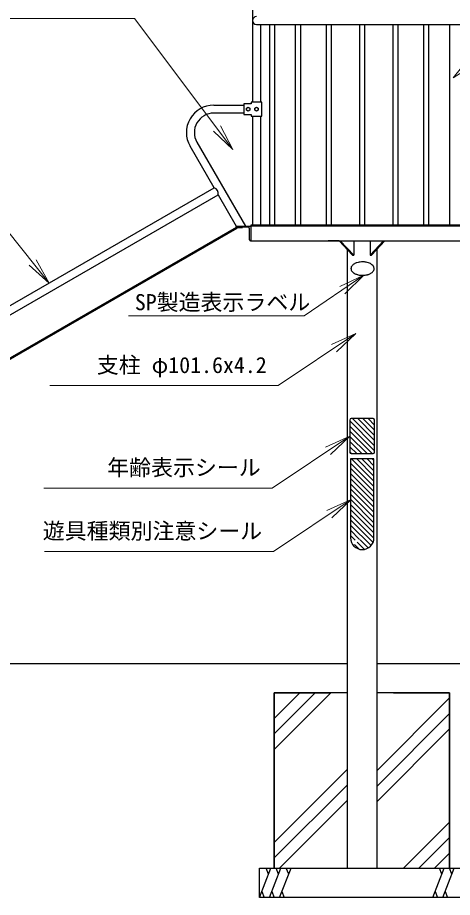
# Model space of a CAD drawing. Units: millimetres at full size, sheet at 1:30; details may follow other scales. Extents: x 450 to 12150, y 450 to 8460.
# Drawn here: x 3736 to 5223, y 2621 to 5631 of the extents above; entities that cross this region are included whole.
import ezdxf
from ezdxf.enums import TextEntityAlignment as Align

# ---------------------------------------------------------------- set-up
doc = ezdxf.new("R2010")
doc.units = ezdxf.units.MM
doc.header["$LTSCALE"] = 30
doc.layers.add('D-STR-HTXT\u3000旗上げ', color=7, linetype='Continuous', lineweight=13)
doc.layers.add('D-STR\u3000構造物外形線', color=1, linetype='Continuous', lineweight=25)
doc.styles.add('ＭＳ ゴシック', font='')
doc.styles.get('ＭＳ ゴシック').set_extended_font_data('MS Gothic')

# ---------------------------------------------------------------- blocks, each defined once
blk = doc.blocks.new('open_arrow')
at = {"color": 0, "linetype": 'Continuous', "lineweight": -2}
blk.add_lwpolyline([(7.5, 1.25), (0, 0), (7.5, -1.25)], dxfattribs=at)

msp = doc.modelspace()

# ---------------------------------------------------------------- linework, layer by layer
at = {"layer": 'D-STR-HTXT\u3000旗上げ'}
for points in [[(4471.91, 5180.51), (4135.14, 5627.94), (4123.14, 5627.94), (3495.54, 5627.94), (3809.34, 5627.94)], [(3843.41, 4723.06), (3558.14, 5081.34), (3546.14, 5081.34), (2777.54, 5081.34), (3161.84, 5081.34)], [(4920.36, 4749.85), (4715.5, 4610.85), (4703.5, 4610.85), (4114.7, 4610.85), (4519.04, 4610.85)], [(4892.32, 4550.41), (4626.32, 4372.21), (4614.32, 4372.21), (3845.66, 4372.21), (4229.99, 4372.21)], [(4871.85, 4199.71), (4605.85, 4021.51), (4593.85, 4021.51), (3825.58, 4021.51), (4209.72, 4021.51)], [(4876.65, 3982.78), (4610.65, 3804.58), (4598.65, 3804.58), (3828.09, 3804.58), (4213.37, 3804.58)]]:
    msp.add_lwpolyline(points, dxfattribs=at)
at = {"layer": 'D-STR\u3000構造物外形線'}
for p, q in [((4539.28, 5871.4), (4539.28, 5341.8)), ((4552.88, 5607.8), (5273.67, 5607.8)), ((4566.48, 5607.8), (4566.48, 5341.8)), ((4596.87, 5607.8), (4596.87, 4921.4)), ((4614.17, 5607.8), (4614.17, 4921.4)), ((4685.47, 5607.8), (4685.47, 4921.4)), ((4702.77, 5607.8), (4702.77, 4921.4)), ((4790.72, 5607.8), (4790.72, 4921.4)), ((4808.02, 5607.8), (4808.02, 4921.4)), ((4904.63, 5607.8), (4904.63, 4921.4)), ((4921.93, 5607.8), (4921.93, 4921.4)), ((5018.53, 5607.8), (5018.53, 4921.4)), ((5035.83, 5607.8), (5035.83, 4921.4)), ((5123.78, 5607.8), (5123.78, 4921.4)), ((5141.08, 5607.8), (5141.08, 4921.4)), ((5212.39, 5607.8), (5212.39, 4921.4)), ((4406.61, 5331.8), (4509.28, 5331.8)), ((4509.28, 5336.8), (4509.28, 5299.6)), ((4534.28, 5336.8), (4509.28, 5336.8)), ((4571.48, 5341.8), (4534.28, 5341.8)), ((4534.28, 5341.8), (4534.28, 5336.8)), ((4571.48, 5294.6), (4571.48, 5341.8)), ((4509.28, 5304.6), (4406.61, 5304.6)), ((4509.28, 5299.6), (4534.28, 5299.6)), ((4518.28, 5321.67), (4524.28, 5325.13)), ((4518.28, 5321.67), (4524.28, 5325.13)), ((4518.28, 5314.74), (4518.28, 5321.67)), ((4518.28, 5314.74), (4518.28, 5321.67)), ((4524.28, 5311.28), (4518.28, 5314.74)), ((4524.28, 5311.28), (4518.28, 5314.74)), ((4524.28, 5325.13), (4530.28, 5321.67)), ((4524.28, 5325.13), (4530.28, 5321.67)), ((4530.28, 5314.74), (4524.28, 5311.28)), ((4530.28, 5314.74), (4524.28, 5311.28)), ((4530.28, 5321.67), (4530.28, 5314.74)), ((4530.28, 5321.67), (4530.28, 5314.74)), ((4534.28, 5299.6), (4534.28, 5294.6)), ((4546.88, 5321.67), (4552.88, 5325.13)), ((4546.88, 5314.74), (4546.88, 5321.67)), ((4552.88, 5311.28), (4546.88, 5314.74)), ((4552.88, 5325.13), (4558.88, 5321.67)), ((4558.88, 5314.74), (4552.88, 5311.28)), ((4558.88, 5321.67), (4558.88, 5314.74)), ((4534.28, 5294.6), (4571.48, 5294.6)), ((4539.28, 5294.6), (4539.28, 4918.2)), ((4566.48, 5294.6), (4566.48, 4921.4)), ((4407.82, 5048.92), (4325.55, 5191.4)), ((4349.11, 5205), (4514.69, 4918.2)), ((2502.56, 3948.92), (4407.82, 5048.92)), ((2516.16, 3925.36), (4421.42, 5025.36)), ((4421.42, 5025.36), (4483.28, 4918.2)), ((2580.11, 3814.6), (4484.69, 4914.2)), ((2580.71, 3813.56), (4485.29, 4913.17)), ((2581.86, 3811.57), (4486.44, 4911.17)), ((4483.28, 4918.2), (4533.28, 4918.2)), ((4483.28, 4917.2), (4483.28, 4918.2)), ((4483.28, 4918.2), (4533.28, 4918.2)), ((4483.28, 4917.2), (4483.28, 4918.2)), ((4484.69, 4914.2), (4505.28, 4914.2)), ((4485.29, 4913.17), (4486.44, 4911.17)), ((4485.29, 4913.17), (4505.28, 4913.17)), ((4524.28, 4914.2), (4486.28, 4914.2)), ((4524.28, 4914.2), (4486.28, 4914.2)), ((4505.28, 4914.2), (4505.28, 4913.17)), ((4529.28, 4871.2), (4529.28, 4909.2)), ((4529.28, 4871.2), (4529.28, 4909.2)), ((4533.28, 4921.4), (4533.28, 4918.2)), ((4533.28, 4921.4), (4533.28, 4918.2)), ((5293.27, 4921.4), (4533.28, 4921.4)), ((4533.28, 4918.2), (4533.28, 4868.2)), ((4533.28, 4918.2), (4533.28, 4868.2)), ((5293.27, 4918.2), (4533.28, 4918.2)), ((4533.28, 4868.2), (4532.28, 4868.2)), ((4533.28, 4868.2), (4532.28, 4868.2)), ((4533.28, 4868.2), (5293.27, 4868.2)), ((4835.1, 4868.2), (4797.48, 4868.2)), ((4835.1, 4868.2), (4881.06, 4818.2)), ((4839.34, 4868.2), (4885.3, 4818.2)), ((4885.3, 4868.2), (4885.3, 4818.2)), ((4941.25, 4868.2), (4941.25, 4818.2)), ((4987.21, 4868.2), (4941.25, 4818.2)), ((4991.45, 4868.2), (4945.49, 4818.2)), ((4862.48, 4838.42), (4862.48, 2721.4)), ((4881.06, 4818.2), (4885.3, 4818.2)), ((4941.25, 4818.2), (4945.49, 4818.2)), ((4964.08, 4838.42), (4964.08, 2721.4)), ((4871.85, 4254.71), (4871.85, 4144.71)), ((4956.85, 4166.74), (4871.85, 4251.74)), ((4951.85, 4259.71), (4876.85, 4259.71)), ((4956.85, 4184.42), (4881.56, 4259.71)), ((4956.85, 4202.1), (4899.24, 4259.71)), ((4956.85, 4219.77), (4916.92, 4259.71)), ((4956.85, 4237.45), (4934.6, 4259.71)), ((4956.83, 4255.15), (4952.29, 4259.69)), ((4956.85, 4144.71), (4956.85, 4254.71)), ((4956.85, 4149.06), (4871.85, 4234.06)), ((4948.53, 4139.71), (4871.85, 4216.39)), ((4930.85, 4139.71), (4871.85, 4198.71)), ((4913.18, 4139.71), (4871.85, 4181.03)), ((4895.5, 4139.71), (4871.85, 4163.35)), ((4877.82, 4139.71), (4871.85, 4145.68)), ((4876.85, 4139.71), (4951.85, 4139.71)), ((4954.35, 4121.42), (4874.35, 4121.42)), ((4874.35, 4121.42), (4874.35, 3851.41)), ((4954.35, 4027.23), (4874.35, 4107.23)), ((4954.35, 4044.91), (4877.84, 4121.42)), ((4954.35, 4062.58), (4895.52, 4121.42)), ((4954.35, 4080.26), (4913.19, 4121.42)), ((4954.35, 4097.94), (4930.87, 4121.42)), ((4954.35, 4115.62), (4948.55, 4121.42)), ((4954.35, 3851.43), (4954.35, 4121.42)), ((4954.35, 4009.55), (4874.35, 4089.55)), ((4954.35, 3991.87), (4874.35, 4071.87)), ((4954.35, 3974.2), (4874.35, 4054.2)), ((4954.35, 3956.52), (4874.35, 4036.52)), ((4954.35, 3938.84), (4874.35, 4018.84)), ((4954.35, 3921.16), (4874.35, 4001.16)), ((4954.35, 3903.48), (4874.35, 3983.48)), ((4954.35, 3885.81), (4874.35, 3965.81)), ((4954.35, 3868.13), (4874.35, 3948.13)), ((4954.34, 3850.46), (4874.35, 3930.45)), ((4951.22, 3835.91), (4874.35, 3912.77)), ((4944.42, 3825.03), (4874.35, 3895.1)), ((4905.44, 3846.33), (4874.35, 3877.42)), ((4890.22, 3843.88), (4874.35, 3859.74)), ((4903.49, 3812.92), (4887.59, 3828.83)), ((4921.95, 3812.15), (4897.34, 3836.76)), ((4934.76, 3817.01), (4907.08, 3844.69)), ((1792.9, 3421.4), (4862.48, 3421.4)), ((4964.08, 3421.4), (6689.96, 3421.17)), ((4613.28, 3321.4), (4805.78, 3321.4)), ((4613.28, 2721.4), (4613.28, 3321.4)), ((4613.28, 3233.96), (4700.72, 3321.4)), ((4613.28, 3180.92), (4753.76, 3321.4)), ((4862.48, 3321.4), (4613.28, 3321.4)), ((4613.28, 3321.4), (4613.28, 2721.4)), ((4613.28, 3127.89), (4805.78, 3320.39)), ((5213.28, 3321.4), (4964.08, 3321.4)), ((5020.78, 3321.4), (5213.28, 3321.4)), ((5213.28, 3321.4), (5213.28, 2721.4)), ((5213.28, 2721.4), (5213.28, 3321.4)), ((4964.08, 3054.43), (5213.28, 3303.63)), ((4964.08, 3001.39), (5213.28, 3250.59)), ((4964.08, 2948.36), (5213.28, 3197.56)), ((4613.28, 2809.69), (4862.48, 3058.89)), ((4613.28, 2756.66), (4862.48, 3005.86)), ((4631.05, 2721.4), (4862.48, 2952.83)), ((5055.32, 2721.4), (5213.28, 2879.36)), ((5108.35, 2721.4), (5213.28, 2826.33)), ((5161.38, 2721.4), (5213.28, 2773.3)), ((4563.28, 2621.4), (4602.18, 2721.4)), ((4594.16, 2700.8), (4586.15, 2721.4)), ((4597.58, 2621.4), (4636.48, 2721.4)), ((4628.47, 2700.8), (4620.45, 2721.4)), ((4631.89, 2621.4), (4670.79, 2721.4)), ((4662.78, 2700.8), (4654.76, 2721.4)), ((5155.76, 2621.4), (5194.66, 2721.4)), ((5186.65, 2700.8), (5178.63, 2721.4)), ((5190.07, 2621.4), (5228.97, 2721.4)), ((5220.95, 2700.8), (5212.94, 2721.4)), ((4571.29, 2642.01), (4579.3, 2621.4)), ((4605.6, 2642.01), (4613.61, 2621.4)), ((4639.9, 2642.01), (4647.92, 2621.4)), ((5163.78, 2642.01), (5171.79, 2621.4)), ((5198.08, 2642.01), (5206.1, 2621.4))]:
    msp.add_line(p, q, dxfattribs=at)
for points in [[(4875.91, 4772.7), (4875.91, 4772.35), (4875.91, 4772.17), (4875.91, 4772.09), (4875.96, 4771.6), (4876.34, 4769.41), (4877, 4767.19), (4878.16, 4764.98), (4879.81, 4762.78), (4881.77, 4760.64), (4884.1, 4758.61), (4886.92, 4756.77), (4889.66, 4755.27), (4892, 4754.18), (4894.32, 4753.26), (4896.84, 4752.41), (4898.35, 4751.97), (4900.06, 4751.52), (4903.84, 4750.67), (4907.65, 4750.14), (4909.47, 4749.97), (4911.09, 4749.85), (4912.52, 4749.77), (4913.79, 4749.72), (4915.19, 4749.71), (4916.76, 4749.72), (4920.36, 4749.85), (4924.14, 4750.25), (4927.97, 4750.92), (4931.78, 4751.76), (4933.71, 4752.28), (4935.73, 4752.95), (4937.85, 4753.77), (4940.07, 4754.74), (4942.22, 4755.81), (4944.22, 4756.97), (4946.07, 4758.21), (4947.78, 4759.52), (4949.3, 4760.89), (4950.64, 4762.3), (4951.79, 4763.75), (4952.74, 4765.16), (4953.48, 4766.47), (4954, 4767.68), (4954.58, 4769.78), (4954.85, 4771.43), (4954.82, 4774.3), (4954.48, 4776.06), (4954.2, 4777.1), (4953.8, 4778.26), (4953.18, 4779.51), (4952.34, 4780.87), (4950.17, 4783.67), (4947.72, 4785.97), (4945.03, 4787.88), (4942.09, 4789.68), (4938.86, 4791.27), (4935.31, 4792.56), (4931.61, 4793.66), (4927.83, 4794.57), (4924.02, 4795.18), (4922.14, 4795.36), (4920.43, 4795.51), (4918.92, 4795.61), (4917.59, 4795.67), (4916.28, 4795.69), (4914.79, 4795.69), (4913.12, 4795.66), (4911.29, 4795.61), (4907.53, 4795.27), (4903.7, 4794.65), (4899.88, 4793.84), (4896, 4792.77), (4893.93, 4792.02), (4891.75, 4791.12), (4889.54, 4790.08), (4887.48, 4788.96), (4885.56, 4787.76), (4883.78, 4786.47), (4882.18, 4785.13), (4880.76, 4783.74), (4879.52, 4782.31), (4878.48, 4780.86), (4877.65, 4779.5), (4877.03, 4778.25), (4876.34, 4775.99), (4875.96, 4773.81), (4875.91, 4773.32), (4875.91, 4773.23), (4875.91, 4773.05)], [(4563.28, 2721.4), (5263.28, 2721.4), (5263.28, 2621.4), (4563.28, 2621.4)]]:
    msp.add_lwpolyline(points, close=True, dxfattribs=at)
for centre, radius, start, end in [((4552.88, 5621.4), 13.6, 90, 270), ((4406.61, 5238.2), 93.6, 90, 210), ((4406.61, 5238.2), 66.4, 90, 210), ((4402.33, 5030.04), 19.66, 346.21627, 73.78371), ((4486.28, 4917.2), 3, 180, 270), ((4486.28, 4917.2), 3, 180, 270), ((4524.28, 4909.2), 5, 0, 90), ((4524.28, 4909.2), 5, 0, 90), ((4532.28, 4871.2), 3, 180, 270), ((4532.28, 4871.2), 3, 180, 270), ((4876.85, 4254.71), 5, 90, 180), ((4951.85, 4254.71), 5, 0, 90), ((4876.85, 4144.71), 5, 180, 270), ((4951.85, 4144.71), 5, 270, 0), ((4914.35, 3851.42), 40, 180.01353, 0.01353)]:
    msp.add_arc(centre, radius, start, end, dxfattribs=at)

# ---------------------------------------------------------------- block references
at = {"layer": 'D-STR-HTXT\u3000旗上げ', "xscale": 12, "yscale": 12}
for p, rotation in [((5225.57, 5425.18), 41.8), ((4471.91, 5180.51), 127), ((3843.41, 4723.06), 128.5), ((4920.36, 4749.85), 214.2), ((4892.32, 4550.41), 213.8), ((4871.85, 4199.71), 213.8), ((4876.65, 3982.78), 213.8)]:
    msp.add_blockref('open_arrow', p, dxfattribs=dict(at, rotation=rotation))

# ---------------------------------------------------------------- texts
at = {"layer": 'D-STR-HTXT\u3000旗上げ', "style": 'ＭＳ ゴシック'}
for s, p in [('SP製造表示ラベル', (4736.54, 4613.96)), ('支柱 φ101.6x4.2', (4587.69, 4398.85)), ('年齢表示シール', (4567.22, 4048.14)), ('遊具種類別注意シール', (4572.01, 3831.22))]:
    msp.add_text(s, height=54.99, dxfattribs=at).set_placement(p, align=Align.BOTTOM_RIGHT)

doc.saveas('drawing.dxf')
